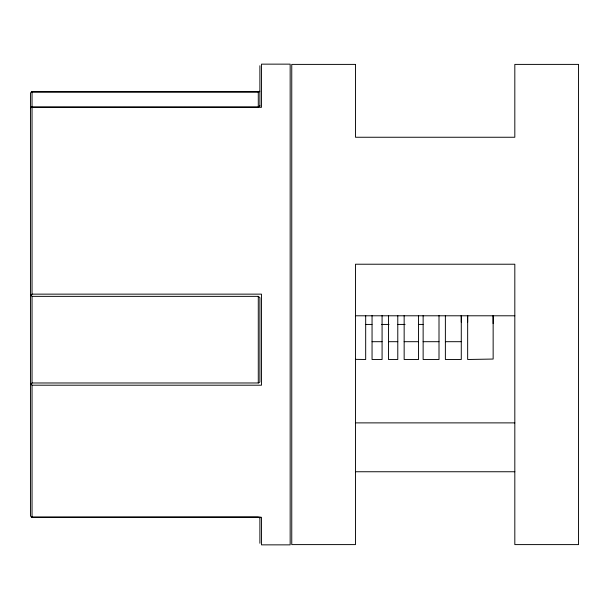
<?xml version="1.0" encoding="UTF-8"?>
<svg xmlns="http://www.w3.org/2000/svg" width="609" height="609" viewBox="0 0 609 609"><rect width="100%" height="100%" fill="white"/><g stroke="black" fill="none" stroke-linecap="round" stroke-linejoin="round"><path stroke-width="0.91" d="M365.682 315.591L365.682 359.493L355.374 359.348M382.079 315.591L382.079 359.493L372.053 359.493L372.053 315.591M445.377 315.591L445.377 359.493L461.279 359.493L461.279 315.591L461.279 322.169M493.145 315.736L493.145 359.051L467.659 359.493L467.659 315.591L467.659 322.169M259.586 91.708L32.041 91.708L30.45 93.01L30.45 515.99L32.041 517.292L261.482 517.292L261.482 544.857L290.158 544.857L290.158 64.143L261.482 64.143L261.482 107.329L31.249 107.138L30.45 108.25M30.45 295.06L31.249 295.251L32.041 294.139L32.041 92.088L31.249 91.898M30.45 383.898L31.249 384.089L32.041 382.977L32.041 296.362L31.249 295.251M259.891 105.646L258.292 106.948L31.249 107.138M32.041 92.088L258.292 92.088L259.891 91.167M32.041 382.977L258.292 382.977L259.891 382.056L259.891 297.664L258.292 296.362L32.041 296.362M31.249 517.102L258.292 516.912L259.891 517.833M32.041 294.139L261.482 294.139L261.482 385.2L32.041 385.2L31.249 384.089M355.489 315.789L514.818 315.789M365.362 324.43L371.985 324.43M381.447 324.43L389.022 324.43M397.54 324.43L405.107 324.422M418.36 324.422L423.088 324.422M372.053 341.695L382.079 341.695M388.458 341.695L397.784 341.695M404.155 341.695L418.55 341.695M423.133 341.695L439.005 341.695M445.377 341.695L461.279 341.695M355.489 422.882L514.818 422.882M355.489 471.747L514.818 471.747M493.145 315.812L493.145 323.623M439.005 315.591L439.005 359.493L423.133 359.493L423.133 315.591M418.55 315.591L418.55 359.493L404.155 359.493L404.155 315.591M397.784 315.591L397.784 359.493L388.458 359.493L388.458 315.591M259.891 65.734L259.891 106.605M259.891 516.889L259.891 543.266M258.292 92.088L258.292 107.298M258.292 296.362L258.292 382.977M32.041 385.2L32.041 517.292M355.489 64.402L291.757 64.394L291.757 544.606L355.489 544.598L355.489 264.222L514.818 264.222L514.818 544.598L578.55 544.606L578.55 64.394L514.818 64.402L514.818 137.253L355.489 137.253L355.489 64.402"/></g></svg>
